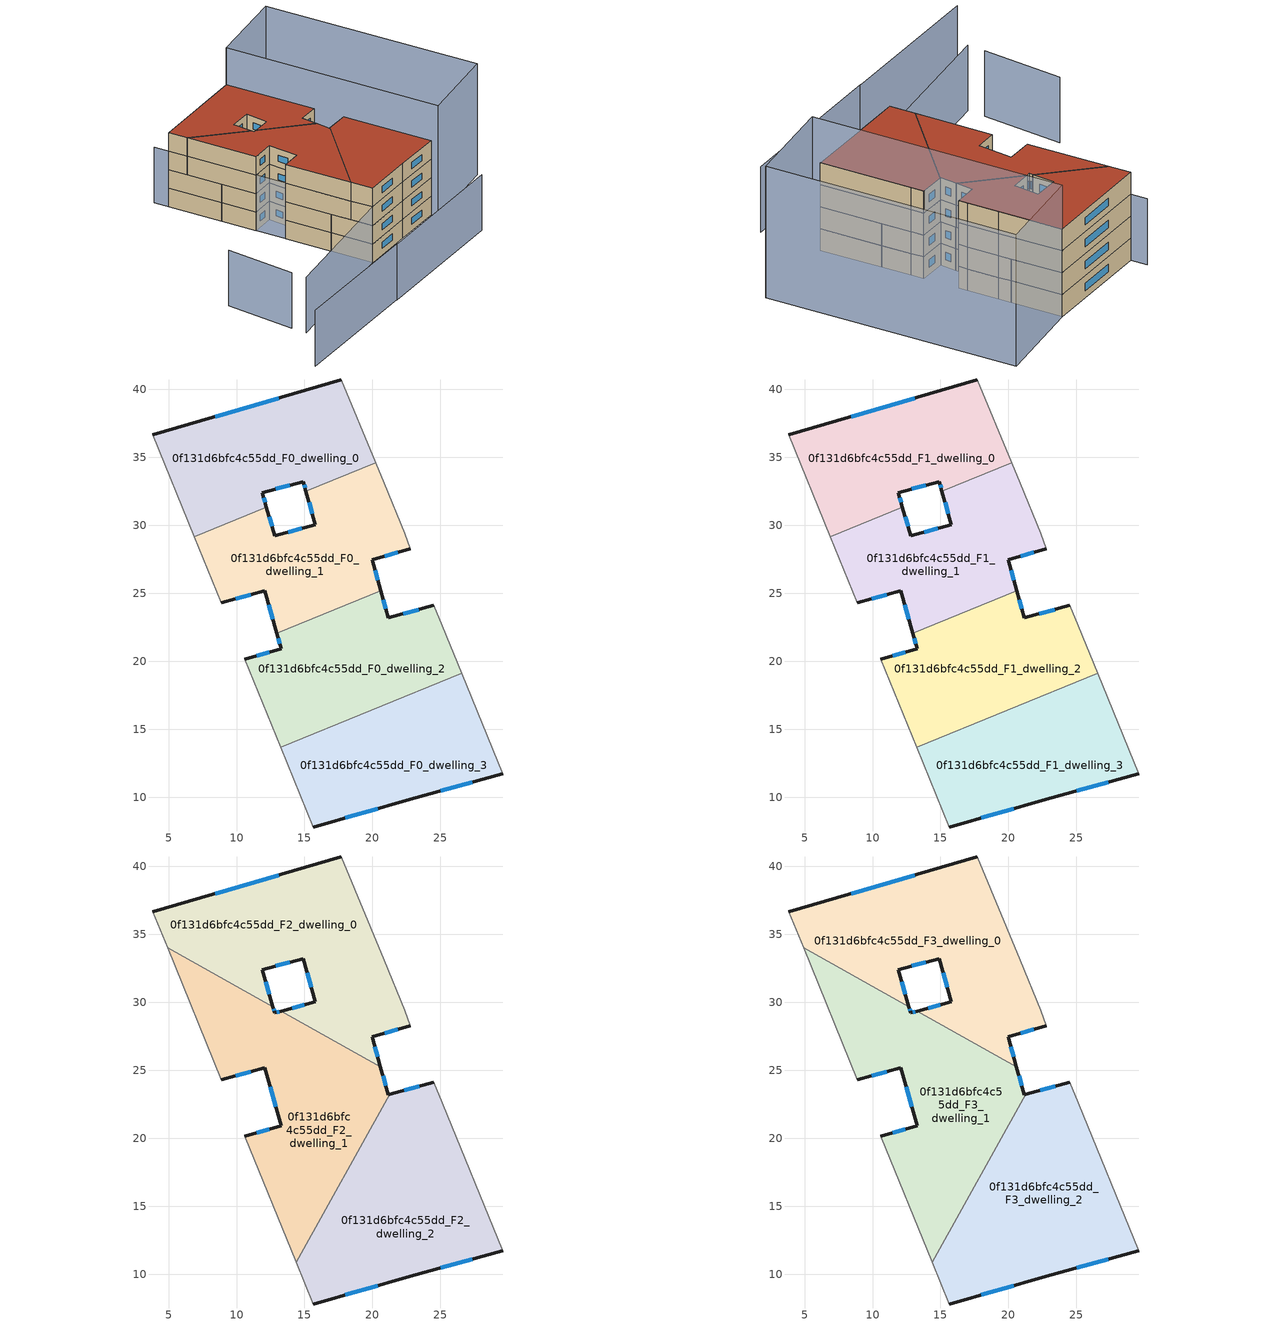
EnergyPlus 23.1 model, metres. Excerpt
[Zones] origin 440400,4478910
0f131d6bfc4c55dd_F0_dwelling_0
 floor ground (EU_floor_Construction): 17.72,40.69 20.24,34.61 15.11,32.51 14.91,33.22 11.89,32.4 12.21,31.32 6.91,29.16 3.84,36.67 z0
 wall outside (EU_wall_Construction): 12.21,31.32 11.89,32.4 14.91,33.22 15.11,32.51 / 17.72,40.69 3.84,36.67 z0:3
 wall to 0f131d6bfc4c55dd_F0_dwelling_1 (EU_wall_Construction): 15.11,32.51 20.24,34.61 / 6.91,29.16 12.21,31.32 z0:3
 wall adiabatic (EU_wall_Construction): 3.84,36.67 6.91,29.16 / 20.24,34.61 17.72,40.69 z0:3
 window (EU_Window_Construction): 14.98,32.98 15.04,32.75 / 12.89,32.67 13.91,32.95 / 12.1,31.68 12,32.04 / 13.12,39.36 8.44,38 z0.99:2.01
0f131d6bfc4c55dd_F0_dwelling_1
 floor ground (EU_floor_Construction): 20.87,33.09 22.38,29.4 22.8,28.27 19.98,27.45 20.61,25.19 12.96,22.07 12.09,25.19 8.9,24.3 6.91,29.16 12.21,31.32 12.82,29.22 15.8,30.05 15.11,32.51 20.24,34.61 z0
 wall outside (EU_wall_Construction): 15.11,32.51 15.8,30.05 12.82,29.22 12.21,31.32 / 20.61,25.19 19.98,27.45 22.8,28.27 / 8.9,24.3 12.09,25.19 12.96,22.07 z0:3
 wall adiabatic (EU_wall_Construction): 22.8,28.27 22.38,29.4 20.87,33.09 20.24,34.61 / 6.91,29.16 8.9,24.3 z0:3
 wall to 0f131d6bfc4c55dd_F0_dwelling_2 (EU_wall_Construction): 12.96,22.07 20.61,25.19 z0:3
 window (EU_Window_Construction): 12.61,29.92 12.41,30.63 / 14.81,29.77 13.81,29.49 / 15.34,31.69 15.57,30.86 / 20.92,27.72 21.87,28 / 20.4,25.94 20.19,26.7 / 12.38,24.16 12.67,23.1 / 9.95,24.59 11.03,24.9 z0.99:2.01
0f131d6bfc4c55dd_F0_dwelling_2
 floor ground (EU_floor_Construction): 24.52,24.11 25.14,22.6 26.57,19.11 13.25,13.67 10.62,20.13 13.28,20.9 12.96,22.07 20.61,25.19 21.16,23.19 z0
 wall outside (EU_wall_Construction): 24.52,24.11 21.16,23.19 20.61,25.19 / 12.96,22.07 13.28,20.9 10.62,20.13 z0:3
 wall adiabatic (EU_wall_Construction): 26.57,19.11 25.14,22.6 24.52,24.11 / 10.62,20.13 13.25,13.67 z0:3
 wall to 0f131d6bfc4c55dd_F0_dwelling_3 (EU_wall_Construction): 13.25,13.67 26.57,19.11 z0:3
 window (EU_Window_Construction): 23.41,23.8 22.28,23.49 / 12.4,20.64 11.5,20.39 / 13.07,21.68 13.18,21.29 / 20.98,23.85 20.79,24.53 z0.99:2.01
0f131d6bfc4c55dd_F0_dwelling_3
 floor ground (EU_floor_Construction): 26.57,19.11 29.59,11.72 22.77,9.83 15.64,7.8 13.25,13.67 z0
 wall outside (EU_wall_Construction): 15.64,7.8 22.77,9.83 29.59,11.72 z0:3
 wall adiabatic (EU_wall_Construction): 13.25,13.67 15.64,7.8 / 29.59,11.72 26.57,19.11 z0:3
 window (EU_Window_Construction): 25.03,10.46 27.33,11.1 / 18,8.48 20.41,9.16 z0.99:2.01
0f131d6bfc4c55dd_F1_dwelling_0
 floor to 0f131d6bfc4c55dd_F0_dwelling_0 (EU_floor_Construction): 17.72,40.69 20.24,34.61 15.11,32.51 14.91,33.22 11.89,32.4 12.21,31.32 6.91,29.16 3.84,36.67 z3
 wall outside (EU_wall_Construction): 12.21,31.32 11.89,32.4 14.91,33.22 15.11,32.51 / 17.72,40.69 3.84,36.67 z3:6
 wall to 0f131d6bfc4c55dd_F1_dwelling_1 (EU_wall_Construction): 15.11,32.51 20.24,34.61 / 6.91,29.16 12.21,31.32 z3:6
 wall adiabatic (EU_wall_Construction): 3.84,36.67 6.91,29.16 / 20.24,34.61 17.72,40.69 z3:6
 window (EU_Window_Construction): 14.98,32.98 15.04,32.75 / 12.89,32.67 13.91,32.95 / 12.1,31.68 12,32.04 / 13.12,39.36 8.44,38 z3.99:5.01
0f131d6bfc4c55dd_F1_dwelling_1
 floor to 0f131d6bfc4c55dd_F0_dwelling_1 (EU_floor_Construction): 20.87,33.09 22.38,29.4 22.8,28.27 19.98,27.45 20.61,25.19 12.96,22.07 12.09,25.19 8.9,24.3 6.91,29.16 12.21,31.32 12.82,29.22 15.8,30.05 15.11,32.51 20.24,34.61 z3
 wall outside (EU_wall_Construction): 15.11,32.51 15.8,30.05 12.82,29.22 12.21,31.32 / 20.61,25.19 19.98,27.45 22.8,28.27 / 8.9,24.3 12.09,25.19 12.96,22.07 z3:6
 wall adiabatic (EU_wall_Construction): 22.8,28.27 22.38,29.4 20.87,33.09 20.24,34.61 / 6.91,29.16 8.9,24.3 z3:6
 wall to 0f131d6bfc4c55dd_F1_dwelling_2 (EU_wall_Construction): 12.96,22.07 20.61,25.19 z3:6
 window (EU_Window_Construction): 12.61,29.92 12.41,30.63 / 14.81,29.77 13.81,29.49 / 15.34,31.69 15.57,30.86 / 20.92,27.72 21.87,28 / 20.4,25.94 20.19,26.7 / 12.38,24.16 12.67,23.1 / 9.95,24.59 11.03,24.9 z3.99:5.01
0f131d6bfc4c55dd_F1_dwelling_2
 floor to 0f131d6bfc4c55dd_F0_dwelling_2 (EU_floor_Construction): 24.52,24.11 25.14,22.6 26.57,19.11 13.25,13.67 10.62,20.13 13.28,20.9 12.96,22.07 20.61,25.19 21.16,23.19 z3
 wall outside (EU_wall_Construction): 24.52,24.11 21.16,23.19 20.61,25.19 / 12.96,22.07 13.28,20.9 10.62,20.13 z3:6
 wall adiabatic (EU_wall_Construction): 26.57,19.11 25.14,22.6 24.52,24.11 / 10.62,20.13 13.25,13.67 z3:6
 wall to 0f131d6bfc4c55dd_F1_dwelling_3 (EU_wall_Construction): 13.25,13.67 26.57,19.11 z3:6
 window (EU_Window_Construction): 23.41,23.8 22.28,23.49 / 12.4,20.64 11.5,20.39 / 13.07,21.68 13.18,21.29 / 20.98,23.85 20.79,24.53 z3.99:5.01
0f131d6bfc4c55dd_F1_dwelling_3
 floor to 0f131d6bfc4c55dd_F0_dwelling_3 (EU_floor_Construction): 26.57,19.11 29.59,11.72 22.77,9.83 15.64,7.8 13.25,13.67 z3
 wall outside (EU_wall_Construction): 15.64,7.8 22.77,9.83 29.59,11.72 z3:6
 wall adiabatic (EU_wall_Construction): 13.25,13.67 15.64,7.8 / 29.59,11.72 26.57,19.11 z3:6
 window (EU_Window_Construction): 25.03,10.46 27.33,11.1 / 18,8.48 20.41,9.16 z3.99:5.01
0f131d6bfc4c55dd_F2_dwelling_0
 floor to 0f131d6bfc4c55dd_F1_dwelling_0 (EU_floor_Construction): 17.72,40.69 20.24,34.61 15.11,32.51 14.91,33.22 11.89,32.4 12.2,31.32 10.78,30.74 4.93,34.01 3.84,36.67 z6
 floor to 0f131d6bfc4c55dd_F1_dwelling_1 (EU_floor_Construction): 20.87,33.09 22.38,29.4 22.8,28.27 19.98,27.45 20.59,25.27 13.28,29.35 15.8,30.05 15.11,32.51 20.24,34.61 z6; 12.2,31.32 12.68,29.68 10.78,30.74 z6
 wall outside (EU_wall_Construction): 20.59,25.27 19.98,27.45 22.8,28.27 / 12.68,29.68 11.89,32.4 14.91,33.22 15.8,30.05 13.28,29.35 / 17.72,40.69 3.84,36.67 z6:9
 wall to 0f131d6bfc4c55dd_F2_dwelling_1 (EU_wall_Construction): 13.28,29.35 20.59,25.27 / 4.92,34.01 12.68,29.68 z6:9
 wall adiabatic (EU_wall_Construction): 3.84,36.67 4.92,34.01 / 22.8,28.27 22.38,29.4 20.87,33.09 17.72,40.69 z6:9
 window (EU_Window_Construction): 20.92,27.72 21.87,28 / 20.39,25.99 20.19,26.73 / 14.97,29.82 14.12,29.58 / 15.21,32.17 15.5,31.1 / 12.89,32.67 13.91,32.95 / 12.42,30.58 12.15,31.5 / 13.12,39.36 8.44,38 z6.99:8.01
0f131d6bfc4c55dd_F2_dwelling_1
 floor to 0f131d6bfc4c55dd_F1_dwelling_1 (EU_floor_Construction): 20.59,25.27 20.61,25.19 12.96,22.07 12.09,25.19 8.9,24.3 6.91,29.16 10.78,30.74 12.68,29.68 12.82,29.22 13.28,29.35 z6
 floor to 0f131d6bfc4c55dd_F1_dwelling_0 (EU_floor_Construction): 10.78,30.74 6.91,29.16 4.93,34.01 z6
 floor to 0f131d6bfc4c55dd_F1_dwelling_2 (EU_floor_Construction): 20.61,25.19 21.16,23.19 21.27,23.22 16.73,15.09 13.25,13.67 10.62,20.13 13.28,20.9 12.96,22.07 z6
 floor to 0f131d6bfc4c55dd_F1_dwelling_3 (EU_floor_Construction): 16.73,15.09 14.38,10.89 13.25,13.67 z6
 wall outside (EU_wall_Construction): 8.9,24.3 12.09,25.19 13.28,20.9 10.62,20.13 / 13.28,29.35 12.82,29.22 12.68,29.68 / 21.16,23.19 20.59,25.27 / 21.16,23.19 21.27,23.22 z6:9
 wall to 0f131d6bfc4c55dd_F2_dwelling_2 (EU_wall_Construction): 14.38,10.89 21.27,23.22 z6:9
 wall adiabatic (EU_wall_Construction): 10.62,20.13 14.38,10.89 / 4.92,34.01 8.9,24.3 z6:9
 window (EU_Window_Construction): 12.4,20.64 11.5,20.39 / 12.49,23.77 12.89,22.32 / 9.95,24.59 11.03,24.9 / 12.77,29.37 12.73,29.53 / 13.13,29.3 12.97,29.26 / 20.97,23.88 20.78,24.58 z6.99:8.01
0f131d6bfc4c55dd_F2_dwelling_2
 floor to 0f131d6bfc4c55dd_F1_dwelling_2 (EU_floor_Construction): 24.52,24.11 25.14,22.6 26.57,19.11 16.73,15.09 21.27,23.22 z6
 floor to 0f131d6bfc4c55dd_F1_dwelling_3 (EU_floor_Construction): 26.57,19.11 29.59,11.72 22.77,9.83 15.64,7.8 14.38,10.89 16.73,15.09 z6
 wall outside (EU_wall_Construction): 15.64,7.8 22.77,9.83 29.59,11.72 / 24.52,24.11 21.27,23.22 z6:9
 wall adiabatic (EU_wall_Construction): 14.38,10.89 15.64,7.8 / 29.59,11.72 25.14,22.6 24.52,24.11 z6:9
 window (EU_Window_Construction): 25.03,10.46 27.33,11.1 / 18,8.48 20.41,9.16 / 23.44,23.81 22.35,23.51 z6.99:8.01
0f131d6bfc4c55dd_F3_dwelling_0
 floor to 0f131d6bfc4c55dd_F2_dwelling_0 (EU_floor_Construction): 17.72,40.69 20.87,33.09 22.38,29.4 22.8,28.27 19.98,27.45 20.59,25.27 13.28,29.35 15.8,30.05 14.91,33.22 11.89,32.4 12.68,29.68 4.92,34.01 3.84,36.67 z9
 wall outside (EU_wall_Construction): 20.59,25.27 19.98,27.45 22.8,28.27 / 12.68,29.68 11.89,32.4 14.91,33.22 15.8,30.05 13.28,29.35 / 17.72,40.69 3.84,36.67 z9:12
 wall to 0f131d6bfc4c55dd_F3_dwelling_1 (EU_wall_Construction): 13.28,29.35 20.59,25.27 / 4.92,34.01 12.68,29.68 z9:12
 wall adiabatic (EU_wall_Construction): 3.84,36.67 4.92,34.01 / 22.8,28.27 22.38,29.4 20.87,33.09 17.72,40.69 z9:12
 window (EU_Window_Construction): 20.92,27.72 21.87,28 / 20.39,25.99 20.19,26.73 / 14.97,29.82 14.12,29.58 / 15.21,32.17 15.5,31.1 / 12.89,32.67 13.91,32.95 / 12.42,30.58 12.15,31.5 / 13.12,39.36 8.44,38 z9.99:11.01
 roof outside (EU_roof_Construction): 20.59,25.27 19.98,27.45 22.8,28.27 22.38,29.4 20.87,33.09 17.72,40.69 3.84,36.67 4.92,34.01 12.68,29.68 11.89,32.4 14.91,33.22 15.8,30.05 13.28,29.35 z12
0f131d6bfc4c55dd_F3_dwelling_1
 floor to 0f131d6bfc4c55dd_F2_dwelling_1 (EU_floor_Construction): 20.59,25.27 21.16,23.19 21.27,23.22 14.38,10.89 10.62,20.13 13.28,20.9 12.09,25.19 8.9,24.3 4.92,34.01 12.68,29.68 12.82,29.22 13.28,29.35 z9
 wall outside (EU_wall_Construction): 8.9,24.3 12.09,25.19 13.28,20.9 10.62,20.13 / 13.28,29.35 12.82,29.22 12.68,29.68 / 21.16,23.19 20.59,25.27 / 21.16,23.19 21.27,23.22 z9:12
 wall to 0f131d6bfc4c55dd_F3_dwelling_2 (EU_wall_Construction): 14.38,10.89 21.27,23.22 z9:12
 wall adiabatic (EU_wall_Construction): 10.62,20.13 14.38,10.89 / 4.92,34.01 8.9,24.3 z9:12
 window (EU_Window_Construction): 12.4,20.64 11.5,20.39 / 12.49,23.77 12.89,22.32 / 9.95,24.59 11.03,24.9 / 12.77,29.37 12.73,29.53 / 13.13,29.3 12.97,29.26 / 20.97,23.88 20.78,24.58 z9.99:11.01
 roof outside (EU_roof_Construction): 14.38,10.89 21.27,23.22 21.16,23.19 20.59,25.27 13.28,29.35 12.82,29.22 12.68,29.68 4.92,34.01 8.9,24.3 12.09,25.19 13.28,20.9 10.62,20.13 z12
0f131d6bfc4c55dd_F3_dwelling_2
 floor to 0f131d6bfc4c55dd_F2_dwelling_2 (EU_floor_Construction): 25.14,22.6 29.59,11.72 22.77,9.83 15.64,7.8 14.38,10.89 21.27,23.22 24.52,24.11 z9
 wall outside (EU_wall_Construction): 15.64,7.8 22.77,9.83 29.59,11.72 / 24.52,24.11 21.27,23.22 z9:12
 wall adiabatic (EU_wall_Construction): 14.38,10.89 15.64,7.8 / 29.59,11.72 25.14,22.6 24.52,24.11 z9:12
 window (EU_Window_Construction): 25.03,10.46 27.33,11.1 / 18,8.48 20.41,9.16 / 23.44,23.81 22.35,23.51 z9.99:11.01
 roof outside (EU_roof_Construction): 29.59,11.72 25.14,22.6 24.52,24.11 21.27,23.22 14.38,10.89 15.64,7.8 22.77,9.83 z12
shading: 12.06,-1.49 32.25,4.28 / -7.41,-6.87 12.15,-1.41 / -6.37,12.34 -3.57,2.41 / 3.02,38.67 15.66,7.81 / 15.66,7.81 -2.84,0.23 z0:9; 29.99,10.74 17.71,40.69 / 17.71,40.69 28.67,45.18 / 28.67,45.18 40.95,15.23 / 40.95,15.23 29.99,10.74 z0:18
[Building]
EU S2 Campaign: North Axis=0; Terrain=City; Solar Distribution=FullExterior
[Site:Location]
Madrid: Latitude=40.5; Longitude=-3.5; Time Zone=1; Elevation=609
[SizingPeriod:WeatherFileDays]
AnnualSizingPeriod: Begin Month=1; Begin Day of Month=1; End Month=12; End Day of Month=31; Day of Week for Start Day=Monday; Use Weather File Daylight Saving Period=No; Use Weather File Rain and Snow Indicators=No
[MATERIAL]
EU_InternalMass_Material: Roughness=MediumRough; Thickness=0.1; Conductivity=1; Density=1800; Specific Heat=900; Thermal Absorptance=0.9; Solar Absorptance=0.7; Visible Absorptance=0.7
[MATERIAL:NOMASS] Roughness=MediumRough; Thermal Absorptance=0.9; Solar Absorptance=0.7; Visible Absorptance=0.7
Name | Thermal Resistance
EU_wall_NoMass | 0.609216
EU_roof_NoMass | 0.513268
EU_floor_NoMass | 0.568163
[WINDOWMATERIAL:SIMPLEGLAZINGSYSTEM]
EU_Window_SimpleGlazing: UFactor=5.50606; Solar Heat Gain Coefficient=0.85; Visible Transmittance=0.85
[CONSTRUCTION]
EU_wall_Construction: EU_wall_NoMass
EU_roof_Construction: EU_roof_NoMass
EU_floor_Construction: EU_floor_NoMass
EU_InternalMass_Construction: EU_InternalMass_Material
EU_Window_Construction: EU_Window_SimpleGlazing
[ZONE] Type=1; Multiplier=1; Ceiling Height=autocalculate; Floor Area=autocalculate; Part of Total Floor Area=Yes
Name | Volume
0f131d6bfc4c55dd_F0_dwelling_0; 0f131d6bfc4c55dd_F1_dwelling_0 | 308.413
0f131d6bfc4c55dd_F2_dwelling_0; 0f131d6bfc4c55dd_F3_dwelling_0 | 411.232
0f131d6bfc4c55dd_F0_dwelling_1; 0f131d6bfc4c55dd_F1_dwelling_1 | 308.411
0f131d6bfc4c55dd_F2_dwelling_1; 0f131d6bfc4c55dd_F3_dwelling_1 | 411.206
0f131d6bfc4c55dd_F0_dwelling_2; 0f131d6bfc4c55dd_F1_dwelling_2 | 308.417
0f131d6bfc4c55dd_F2_dwelling_2; 0f131d6bfc4c55dd_F3_dwelling_2 | 411.223
0f131d6bfc4c55dd_F0_dwelling_3; 0f131d6bfc4c55dd_F1_dwelling_3 | 308.408
[INTERNALMASS] Construction=EU_InternalMass_Construction
Name | Zone or ZoneList | Surface Area
0f131d6bfc4c55dd_F0_dwelling_0_EU_InternalMass | 0f131d6bfc4c55dd_F0_dwelling_0 | 102.804
0f131d6bfc4c55dd_F0_dwelling_1_EU_InternalMass | 0f131d6bfc4c55dd_F0_dwelling_1 | 102.803
0f131d6bfc4c55dd_F0_dwelling_2_EU_InternalMass | 0f131d6bfc4c55dd_F0_dwelling_2 | 102.805
0f131d6bfc4c55dd_F0_dwelling_3_EU_InternalMass | 0f131d6bfc4c55dd_F0_dwelling_3 | 102.803
0f131d6bfc4c55dd_F1_dwelling_0_EU_InternalMass | 0f131d6bfc4c55dd_F1_dwelling_0 | 102.804
0f131d6bfc4c55dd_F1_dwelling_1_EU_InternalMass | 0f131d6bfc4c55dd_F1_dwelling_1 | 102.803
0f131d6bfc4c55dd_F1_dwelling_2_EU_InternalMass | 0f131d6bfc4c55dd_F1_dwelling_2 | 102.805
0f131d6bfc4c55dd_F1_dwelling_3_EU_InternalMass | 0f131d6bfc4c55dd_F1_dwelling_3 | 102.803
0f131d6bfc4c55dd_F2_dwelling_0_EU_InternalMass | 0f131d6bfc4c55dd_F2_dwelling_0 | 137.079
0f131d6bfc4c55dd_F2_dwelling_1_EU_InternalMass | 0f131d6bfc4c55dd_F2_dwelling_1 | 137.069
0f131d6bfc4c55dd_F2_dwelling_2_EU_InternalMass | 0f131d6bfc4c55dd_F2_dwelling_2 | 137.074
0f131d6bfc4c55dd_F3_dwelling_0_EU_InternalMass | 0f131d6bfc4c55dd_F3_dwelling_0 | 137.079
0f131d6bfc4c55dd_F3_dwelling_1_EU_InternalMass | 0f131d6bfc4c55dd_F3_dwelling_1 | 137.069
0f131d6bfc4c55dd_F3_dwelling_2_EU_InternalMass | 0f131d6bfc4c55dd_F3_dwelling_2 | 137.074
[OTHEREQUIPMENT] Fuel Type=Electricity; Design Level Calculation Method=Watts/Area; Power per Zone Floor Area=1; Fraction Latent=0; Fraction Radiant=0; Fraction Lost=0; Carbon Dioxide Generation Rate=0; EndUse Subcategory=EU_Step8_InternalGains
Name | Zone or ZoneList or Space or SpaceList | Schedule
EU_Step8_InternalGain_0f131d6bfc4c55dd_F0_dwelling_0_f000 | 0f131d6bfc4c55dd_F0_dwelling_0 | EU_Step8_GainSchedule_0f131d6bfc4c55dd_F0_dwelling_0_f000
EU_Step8_InternalGain_0f131d6bfc4c55dd_F0_dwelling_1_f000 | 0f131d6bfc4c55dd_F0_dwelling_1 | EU_Step8_GainSchedule_0f131d6bfc4c55dd_F0_dwelling_1_f000
EU_Step8_InternalGain_0f131d6bfc4c55dd_F0_dwelling_2_f000 | 0f131d6bfc4c55dd_F0_dwelling_2 | EU_Step8_GainSchedule_0f131d6bfc4c55dd_F0_dwelling_2_f000
EU_Step8_InternalGain_0f131d6bfc4c55dd_F0_dwelling_3_f000 | 0f131d6bfc4c55dd_F0_dwelling_3 | EU_Step8_GainSchedule_0f131d6bfc4c55dd_F0_dwelling_3_f000
EU_Step8_InternalGain_0f131d6bfc4c55dd_F1_dwelling_0_f000 | 0f131d6bfc4c55dd_F1_dwelling_0 | EU_Step8_GainSchedule_0f131d6bfc4c55dd_F1_dwelling_0_f000
EU_Step8_InternalGain_0f131d6bfc4c55dd_F1_dwelling_1_f000 | 0f131d6bfc4c55dd_F1_dwelling_1 | EU_Step8_GainSchedule_0f131d6bfc4c55dd_F1_dwelling_1_f000
EU_Step8_InternalGain_0f131d6bfc4c55dd_F1_dwelling_2_f000 | 0f131d6bfc4c55dd_F1_dwelling_2 | EU_Step8_GainSchedule_0f131d6bfc4c55dd_F1_dwelling_2_f000
EU_Step8_InternalGain_0f131d6bfc4c55dd_F1_dwelling_3_f000 | 0f131d6bfc4c55dd_F1_dwelling_3 | EU_Step8_GainSchedule_0f131d6bfc4c55dd_F1_dwelling_3_f000
EU_Step8_InternalGain_0f131d6bfc4c55dd_F2_dwelling_0_f000 | 0f131d6bfc4c55dd_F2_dwelling_0 | EU_Step8_GainSchedule_0f131d6bfc4c55dd_F2_dwelling_0_f000
EU_Step8_InternalGain_0f131d6bfc4c55dd_F2_dwelling_1_f000 | 0f131d6bfc4c55dd_F2_dwelling_1 | EU_Step8_GainSchedule_0f131d6bfc4c55dd_F2_dwelling_1_f000
EU_Step8_InternalGain_0f131d6bfc4c55dd_F2_dwelling_2_f000 | 0f131d6bfc4c55dd_F2_dwelling_2 | EU_Step8_GainSchedule_0f131d6bfc4c55dd_F2_dwelling_2_f000
EU_Step8_InternalGain_0f131d6bfc4c55dd_F3_dwelling_0_f000 | 0f131d6bfc4c55dd_F3_dwelling_0 | EU_Step8_GainSchedule_0f131d6bfc4c55dd_F3_dwelling_0_f000
EU_Step8_InternalGain_0f131d6bfc4c55dd_F3_dwelling_1_f000 | 0f131d6bfc4c55dd_F3_dwelling_1 | EU_Step8_GainSchedule_0f131d6bfc4c55dd_F3_dwelling_1_f000
EU_Step8_InternalGain_0f131d6bfc4c55dd_F3_dwelling_2_f000 | 0f131d6bfc4c55dd_F3_dwelling_2 | EU_Step8_GainSchedule_0f131d6bfc4c55dd_F3_dwelling_2_f000
[ZONEVENTILATION:DESIGNFLOWRATE] Schedule=EU_AlwaysOn; Design Flow Rate Calculation Method=AirChanges/Hour; Air Changes per Hour=0.752966; Ventilation Type=Natural; Fan Pressure Rise=0; Fan Total Efficiency=1; Constant Term Coefficient=1; Temperature Term Coefficient=0; Velocity Term Coefficient=0; Velocity Squared Term Coefficient=0; Minimum Indoor Temperature=-100; Maximum Indoor Temperature=100; Delta Temperature=-100; Minimum Outdoor Temperature=-100; Maximum Outdoor Temperature=100; Maximum Wind Speed=40
Name | Zone or ZoneList or Space or SpaceList
EU_ConstantAir_0f131d6bfc4c55dd_F0_dwelling_0 | 0f131d6bfc4c55dd_F0_dwelling_0
EU_ConstantAir_0f131d6bfc4c55dd_F0_dwelling_1 | 0f131d6bfc4c55dd_F0_dwelling_1
EU_ConstantAir_0f131d6bfc4c55dd_F0_dwelling_2 | 0f131d6bfc4c55dd_F0_dwelling_2
EU_ConstantAir_0f131d6bfc4c55dd_F0_dwelling_3 | 0f131d6bfc4c55dd_F0_dwelling_3
EU_ConstantAir_0f131d6bfc4c55dd_F1_dwelling_0 | 0f131d6bfc4c55dd_F1_dwelling_0
EU_ConstantAir_0f131d6bfc4c55dd_F1_dwelling_1 | 0f131d6bfc4c55dd_F1_dwelling_1
EU_ConstantAir_0f131d6bfc4c55dd_F1_dwelling_2 | 0f131d6bfc4c55dd_F1_dwelling_2
EU_ConstantAir_0f131d6bfc4c55dd_F1_dwelling_3 | 0f131d6bfc4c55dd_F1_dwelling_3
EU_ConstantAir_0f131d6bfc4c55dd_F2_dwelling_0 | 0f131d6bfc4c55dd_F2_dwelling_0
EU_ConstantAir_0f131d6bfc4c55dd_F2_dwelling_1 | 0f131d6bfc4c55dd_F2_dwelling_1
EU_ConstantAir_0f131d6bfc4c55dd_F2_dwelling_2 | 0f131d6bfc4c55dd_F2_dwelling_2
EU_ConstantAir_0f131d6bfc4c55dd_F3_dwelling_0 | 0f131d6bfc4c55dd_F3_dwelling_0
EU_ConstantAir_0f131d6bfc4c55dd_F3_dwelling_1 | 0f131d6bfc4c55dd_F3_dwelling_1
EU_ConstantAir_0f131d6bfc4c55dd_F3_dwelling_2 | 0f131d6bfc4c55dd_F3_dwelling_2
[HVACTEMPLATE:THERMOSTAT] Constant Heating Setpoint=20; Constant Cooling Setpoint=50
EU_HeatOnly_0f131d6bfc4c55dd_F0_dwelling_0; EU_HeatOnly_0f131d6bfc4c55dd_F0_dwelling_1; EU_HeatOnly_0f131d6bfc4c55dd_F0_dwelling_2; EU_HeatOnly_0f131d6bfc4c55dd_F0_dwelling_3; EU_HeatOnly_0f131d6bfc4c55dd_F1_dwelling_0; EU_HeatOnly_0f131d6bfc4c55dd_F1_dwelling_1; EU_HeatOnly_0f131d6bfc4c55dd_F1_dwelling_2; EU_HeatOnly_0f131d6bfc4c55dd_F1_dwelling_3; EU_HeatOnly_0f131d6bfc4c55dd_F2_dwelling_0; EU_HeatOnly_0f131d6bfc4c55dd_F2_dwelling_1; EU_HeatOnly_0f131d6bfc4c55dd_F2_dwelling_2; EU_HeatOnly_0f131d6bfc4c55dd_F3_dwelling_0; EU_HeatOnly_0f131d6bfc4c55dd_F3_dwelling_1; EU_HeatOnly_0f131d6bfc4c55dd_F3_dwelling_2
[HVACTEMPLATE:ZONE:IDEALLOADSAIRSYSTEM] System Availability Schedule=EU_AlwaysOn; Maximum Heating Supply Air Temperature=50; Minimum Cooling Supply Air Temperature=13; Maximum Heating Supply Air Humidity Ratio=0.0156; Minimum Cooling Supply Air Humidity Ratio=0.0077; Heating Limit=NoLimit; Cooling Limit=NoLimit; Heating Availability Schedule=EU_AlwaysOn; Cooling Availability Schedule=EU_CoolingOff; Dehumidification Control Type=ConstantSensibleHeatRatio; Cooling Sensible Heat Ratio=0.7; Dehumidification Setpoint=60; Humidification Control Type=None; Humidification Setpoint=30; Outdoor Air Method=None; Outdoor Air Flow Rate per Person=0.00944; Outdoor Air Flow Rate per Zone Floor Area=0; Outdoor Air Flow Rate per Zone=0; Demand Controlled Ventilation Type=None; Outdoor Air Economizer Type=NoEconomizer; Heat Recovery Type=None; Sensible Heat Recovery Effectiveness=0.7; Latent Heat Recovery Effectiveness=0.65
Name | Template Thermostat
0f131d6bfc4c55dd_F0_dwelling_0 | EU_HeatOnly_0f131d6bfc4c55dd_F0_dwelling_0
0f131d6bfc4c55dd_F0_dwelling_1 | EU_HeatOnly_0f131d6bfc4c55dd_F0_dwelling_1
0f131d6bfc4c55dd_F0_dwelling_2 | EU_HeatOnly_0f131d6bfc4c55dd_F0_dwelling_2
0f131d6bfc4c55dd_F0_dwelling_3 | EU_HeatOnly_0f131d6bfc4c55dd_F0_dwelling_3
0f131d6bfc4c55dd_F1_dwelling_0 | EU_HeatOnly_0f131d6bfc4c55dd_F1_dwelling_0
0f131d6bfc4c55dd_F1_dwelling_1 | EU_HeatOnly_0f131d6bfc4c55dd_F1_dwelling_1
0f131d6bfc4c55dd_F1_dwelling_2 | EU_HeatOnly_0f131d6bfc4c55dd_F1_dwelling_2
0f131d6bfc4c55dd_F1_dwelling_3 | EU_HeatOnly_0f131d6bfc4c55dd_F1_dwelling_3
0f131d6bfc4c55dd_F2_dwelling_0 | EU_HeatOnly_0f131d6bfc4c55dd_F2_dwelling_0
0f131d6bfc4c55dd_F2_dwelling_1 | EU_HeatOnly_0f131d6bfc4c55dd_F2_dwelling_1
0f131d6bfc4c55dd_F2_dwelling_2 | EU_HeatOnly_0f131d6bfc4c55dd_F2_dwelling_2
0f131d6bfc4c55dd_F3_dwelling_0 | EU_HeatOnly_0f131d6bfc4c55dd_F3_dwelling_0
0f131d6bfc4c55dd_F3_dwelling_1 | EU_HeatOnly_0f131d6bfc4c55dd_F3_dwelling_1
0f131d6bfc4c55dd_F3_dwelling_2 | EU_HeatOnly_0f131d6bfc4c55dd_F3_dwelling_2
[SIZING:ZONE] Zone Cooling Design Supply Air Temperature Input Method=SupplyAirTemperature; Zone Cooling Design Supply Air Temperature=13; Zone Heating Design Supply Air Temperature Input Method=SupplyAirTemperature; Zone Heating Design Supply Air Temperature=50; Zone Cooling Design Supply Air Humidity Ratio=0.008; Zone Heating Design Supply Air Humidity Ratio=0.008; Cooling Design Air Flow Method=DesignDay; Cooling Design Air Flow Rate=0; Cooling Minimum Air Flow per Zone Floor Area=0.000762; Cooling Minimum Air Flow=0; Cooling Minimum Air Flow Fraction=0.2; Heating Design Air Flow Method=DesignDay; Heating Design Air Flow Rate=0; Heating Maximum Air Flow per Zone Floor Area=0.002032; Heating Maximum Air Flow=0.141576; Heating Maximum Air Flow Fraction=0.3; Account for Dedicated Outdoor Air System=No; Dedicated Outdoor Air System Control Strategy=NeutralSupplyAir; Dedicated Outdoor Air Low Setpoint Temperature for Design=autosize; Dedicated Outdoor Air High Setpoint Temperature for Design=autosize; Zone Load Sizing Method=Sensible Load Only No Latent Load; Zone Latent Cooling Design Supply Air Humidity Ratio Input Method=HumidityRatioDifference; Zone Cooling Design Supply Air Humidity Ratio Difference=0.005; Zone Latent Heating Design Supply Air Humidity Ratio Input Method=HumidityRatioDifference; Zone Humidification Design Supply Air Humidity Ratio Difference=0.005
0f131d6bfc4c55dd_F0_dwelling_0; 0f131d6bfc4c55dd_F0_dwelling_1; 0f131d6bfc4c55dd_F0_dwelling_2; 0f131d6bfc4c55dd_F0_dwelling_3; 0f131d6bfc4c55dd_F1_dwelling_0; 0f131d6bfc4c55dd_F1_dwelling_1; 0f131d6bfc4c55dd_F1_dwelling_2; 0f131d6bfc4c55dd_F1_dwelling_3; 0f131d6bfc4c55dd_F2_dwelling_0; 0f131d6bfc4c55dd_F2_dwelling_1; 0f131d6bfc4c55dd_F2_dwelling_2; 0f131d6bfc4c55dd_F3_dwelling_0; 0f131d6bfc4c55dd_F3_dwelling_1; 0f131d6bfc4c55dd_F3_dwelling_2
[SCHEDULE:CONSTANT]
Name | Hourly Value
EU_AlwaysOn | 1
EU_CoolingOff | 0
[SCHEDULE:FILE] Column Number=1; Rows to Skip at Top=0; Number of Hours of Data=8760; Column Separator=Comma; Interpolate to Timestep=No; Minutes per Item=60; Adjust Schedule for Daylight Savings=Yes
Name | File
EU_Step8_GainSchedule_0f131d6bfc4c55dd_F0_dwelling_0_f000 | ../../schedules/0f131d6bfc4c55dd/0f131d6bfc4c55dd_F0_dwelling_0_f000_gain.csv
EU_Step8_GainSchedule_0f131d6bfc4c55dd_F0_dwelling_1_f000 | ../../schedules/0f131d6bfc4c55dd/0f131d6bfc4c55dd_F0_dwelling_1_f000_gain.csv
EU_Step8_GainSchedule_0f131d6bfc4c55dd_F0_dwelling_2_f000 | ../../schedules/0f131d6bfc4c55dd/0f131d6bfc4c55dd_F0_dwelling_2_f000_gain.csv
EU_Step8_GainSchedule_0f131d6bfc4c55dd_F0_dwelling_3_f000 | ../../schedules/0f131d6bfc4c55dd/0f131d6bfc4c55dd_F0_dwelling_3_f000_gain.csv
EU_Step8_GainSchedule_0f131d6bfc4c55dd_F1_dwelling_0_f000 | ../../schedules/0f131d6bfc4c55dd/0f131d6bfc4c55dd_F1_dwelling_0_f000_gain.csv
EU_Step8_GainSchedule_0f131d6bfc4c55dd_F1_dwelling_1_f000 | ../../schedules/0f131d6bfc4c55dd/0f131d6bfc4c55dd_F1_dwelling_1_f000_gain.csv
EU_Step8_GainSchedule_0f131d6bfc4c55dd_F1_dwelling_2_f000 | ../../schedules/0f131d6bfc4c55dd/0f131d6bfc4c55dd_F1_dwelling_2_f000_gain.csv
EU_Step8_GainSchedule_0f131d6bfc4c55dd_F1_dwelling_3_f000 | ../../schedules/0f131d6bfc4c55dd/0f131d6bfc4c55dd_F1_dwelling_3_f000_gain.csv
EU_Step8_GainSchedule_0f131d6bfc4c55dd_F2_dwelling_0_f000 | ../../schedules/0f131d6bfc4c55dd/0f131d6bfc4c55dd_F2_dwelling_0_f000_gain.csv
EU_Step8_GainSchedule_0f131d6bfc4c55dd_F2_dwelling_1_f000 | ../../schedules/0f131d6bfc4c55dd/0f131d6bfc4c55dd_F2_dwelling_1_f000_gain.csv
EU_Step8_GainSchedule_0f131d6bfc4c55dd_F2_dwelling_2_f000 | ../../schedules/0f131d6bfc4c55dd/0f131d6bfc4c55dd_F2_dwelling_2_f000_gain.csv
EU_Step8_GainSchedule_0f131d6bfc4c55dd_F3_dwelling_0_f000 | ../../schedules/0f131d6bfc4c55dd/0f131d6bfc4c55dd_F3_dwelling_0_f000_gain.csv
EU_Step8_GainSchedule_0f131d6bfc4c55dd_F3_dwelling_1_f000 | ../../schedules/0f131d6bfc4c55dd/0f131d6bfc4c55dd_F3_dwelling_1_f000_gain.csv
EU_Step8_GainSchedule_0f131d6bfc4c55dd_F3_dwelling_2_f000 | ../../schedules/0f131d6bfc4c55dd/0f131d6bfc4c55dd_F3_dwelling_2_f000_gain.csv
